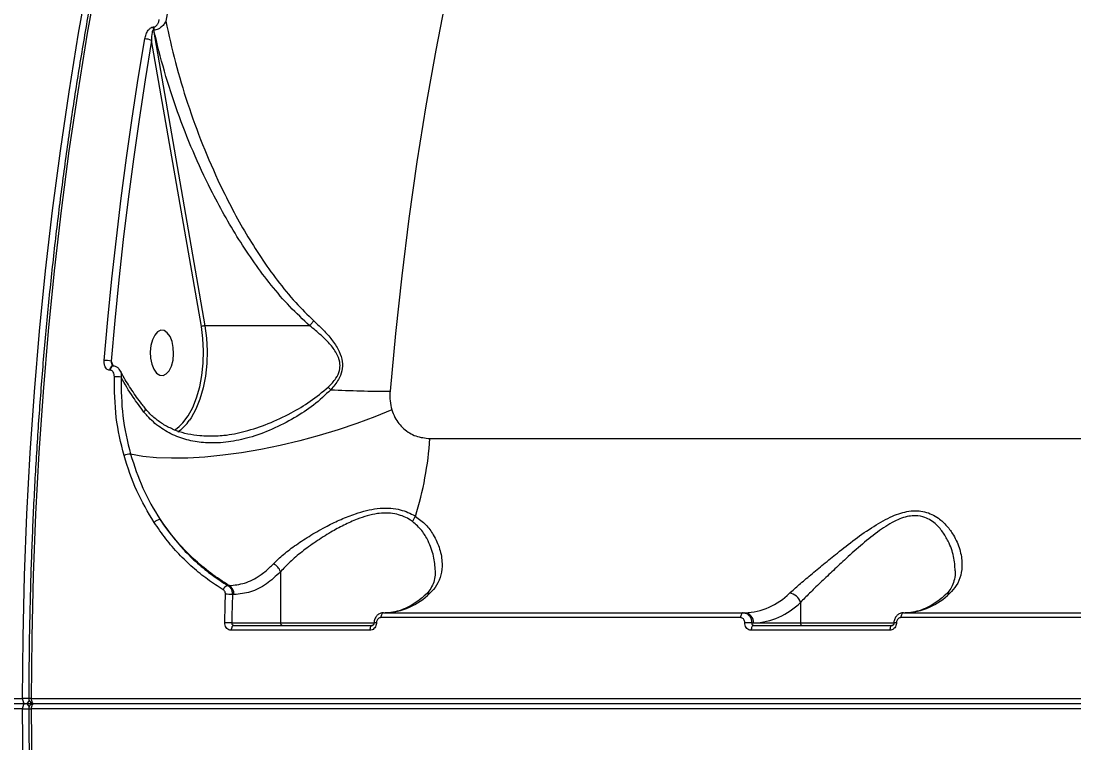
# Model space of a CAD drawing. Header units: millimetres. Extents: x -6028 to 5958, y -6064 to 4137.
# Drawn here: x -2485.7 to -2277.4, y 1356 to 1498.9 of the extents above; entities that cross this region are included whole.
import ezdxf

# ---------------------------------------------------------------- set-up
doc = ezdxf.new("R2010")
doc.units = ezdxf.units.MM
for name, color, linetype in [('DIKOM_ОБЪЕКТ', 7, 'Continuous'), ('DIKOM_РАЗМЕР_ЗОНА', 7, 'Continuous'), ('DIKOM_РАЗМЕР_ОБЪЕКТА', 7, 'Continuous')]:
    doc.layers.add(name, color=color, linetype=linetype)
doc.styles.add('style1', font='arial.ttf', dxfattribs={"width": 0.8})
doc.dimstyles.new('1-50', dxfattribs={"dimtxt": 300, "dimasz": 200, "dimexe": 100, "dimexo": 0, "dimgap": 100, "dimtad": 1, "dimtxsty": 'style1', "dimcen": 200, "dimclrd": 7, "dimclre": 7, "dimclrt": 7, "dimadec": 1, "dimazin": 2, "dimtfac": 1, "dimtmove": 0, "dimatfit": 2, "dimfxl": 0, "dimlwd": 25, "dimlwe": 18, "dimarcsym": 0})

# ---------------------------------------------------------------- blocks, each defined once
blk = doc.blocks.new('*D9')
at = {"layer": 'Defpoints', "color": 0, "transparency": 16777216}
for p in [(-6027.56, 1459.58), (4556.58, 1382.7), (4556.58, -5964.37)]:
    blk.add_point(p, dxfattribs=at)
at = {"layer": 'DIKOM_РАЗМЕР_ЗОНА', "color": 7, "lineweight": 18, "transparency": 16777216}
for p, q in [((-6027.56, 1459.58), (-6027.56, -6064.37)), ((4556.58, 1382.7), (4556.58, -6064.37))]:
    blk.add_line(p, q, dxfattribs=at)
at = {"layer": 'DIKOM_РАЗМЕР_ЗОНА', "color": 7, "lineweight": 25, "transparency": 16777216}
blk.add_line((-5827.56, -5964.37), (4356.58, -5964.37), dxfattribs=at)
at = {"layer": 'DIKOM_РАЗМЕР_ЗОНА', "color": 7, "transparency": 16777216}
for points in [[(-5827.56, -5931.03), (-5827.56, -5997.7), (-6027.56, -5964.37)], [(4356.58, -5931.03), (4356.58, -5997.7), (4556.58, -5964.37)]]:
    blk.add_solid(points, dxfattribs=at)
at = {"layer": 'DIKOM_РАЗМЕР_ЗОНА', "color": 7, "transparency": 16777216, "insert": (157.08, -5711.2), "char_height": 300, "attachment_point": 5, "style": 'style1'}
blk.add_mtext('10600', dxfattribs=at)
blk = doc.blocks.new('*D12')
at = {"layer": 'Defpoints', "color": 0, "transparency": 16777216}
for p in [(3056.58, 1987.9), (-4027.97, 676.5), (3056.58, -3714.77)]:
    blk.add_point(p, dxfattribs=at)
at = {"layer": 'DIKOM_РАЗМЕР_ОБЪЕКТА', "color": 7, "lineweight": 18, "transparency": 16777216}
for p, q in [((3056.58, 1987.9), (3056.58, -3814.77)), ((-4027.97, 676.5), (-4027.97, -3814.77))]:
    blk.add_line(p, q, dxfattribs=at)
at = {"layer": 'DIKOM_РАЗМЕР_ОБЪЕКТА', "color": 7, "lineweight": 25, "transparency": 16777216}
blk.add_line((-3827.97, -3714.77), (2856.58, -3714.77), dxfattribs=at)
at = {"layer": 'DIKOM_РАЗМЕР_ОБЪЕКТА', "color": 7, "transparency": 16777216}
for points in [[(-3827.97, -3681.44), (-3827.97, -3748.11), (-4027.97, -3714.77)], [(2856.58, -3681.44), (2856.58, -3748.11), (3056.58, -3714.77)]]:
    blk.add_solid(points, dxfattribs=at)
at = {"layer": 'DIKOM_РАЗМЕР_ОБЪЕКТА', "color": 7, "transparency": 16777216, "insert": (20, -3461.6), "char_height": 300, "attachment_point": 5, "style": 'style1'}
blk.add_mtext('7100', dxfattribs=at)

msp = doc.modelspace()

# ---------------------------------------------------------------- linework, layer by layer
at = {"layer": 'DIKOM_ОБЪЕКТ', "color": 7, "linetype": 'Continuous', "lineweight": 15}
for p, q in [((-2459.496, 1497.751), (-2459.392, 1497.751)), ((-2459.496, 1497.112), (-2449.329, 1438.582)), ((-2459.392, 1497.112), (-2459.496, 1497.112)), ((-2450.001, 1438.423), (-2459.842, 1495.071)), ((-2428.544, 1438.582), (-2449.329, 1438.582)), ((-2467.866, 1431.584), (-2467.443, 1430.61)), ((-2468.034, 1429.79), (-2468.109, 1429.79)), ((-2448.736, 1416.786), (-2448.538, 1416.794)), ((-2404.787, 1416.273), (-2104.778, 1416.273)), ((-2434.353, 1389.872), (-2434.353, 1379.771)), ((-2444.767, 1387.168), (-2444.483, 1387.168)), ((-2443.544, 1385.384), (-2443.852, 1385.384)), ((-2331.493, 1383.821), (-2331.493, 1379.771)), ((-2413.961, 1381.771), (-2342.816, 1381.771)), ((-2342.816, 1381.771), (-2342.476, 1381.771)), ((-2311.101, 1381.771), (-2239.956, 1381.771)), ((-2443.982, 1379.771), (-2434.353, 1379.771)), ((-2443.581, 1379.271), (-2416.152, 1379.271)), ((-2434.353, 1379.771), (-2415.795, 1379.771)), ((-2343.33, 1380.811), (-2414.475, 1380.811)), ((-2341.122, 1379.771), (-2340.762, 1379.771)), ((-2340.762, 1379.771), (-2331.493, 1379.771)), ((-2340.721, 1379.271), (-2313.292, 1379.271)), ((-2331.493, 1379.771), (-2312.935, 1379.771)), ((-2240.47, 1380.811), (-2311.615, 1380.811)), ((-2416.667, 1378.305), (-2444.096, 1378.305)), ((-2313.807, 1378.305), (-2341.236, 1378.305)), ((-2900.238, 1364.773), (-2485.369, 1364.773)), ((-2483.655, 1364.773), (-2068.786, 1364.773)), ((-2485.369, 1362.768), (-2900.238, 1362.768)), ((-2484.854, 1363.771), (-2899.723, 1363.771)), ((-2483.14, 1363.771), (-2484.854, 1363.771)), ((-2068.786, 1362.768), (-2483.655, 1362.768)), ((-2068.271, 1363.771), (-2483.14, 1363.771))]:
    msp.add_line(p, q, dxfattribs=at)
at = {"layer": 'DIKOM_ОБЪЕКТ', "color": 7, "linetype": 'Continuous', "lineweight": 15, "flags": 128}
for points in [[(-2442.893, 1561.965), (-2444.949, 1554.344), (-2446.923, 1546.641), (-2448.816, 1538.862), (-2450.626, 1531.009), (-2452.352, 1523.086), (-2453.994, 1515.095), (-2455.552, 1507.041), (-2457.024, 1498.926)], [(-2485.369, 1364.773), (-2485.263, 1376.96), (-2484.975, 1389.136), (-2484.505, 1401.291), (-2483.853, 1413.414), (-2483.021, 1425.496), (-2482.008, 1437.525), (-2480.816, 1449.493), (-2479.446, 1461.388), (-2477.898, 1473.201), (-2476.175, 1484.921), (-2474.277, 1496.54), (-2472.206, 1508.047)], [(-2470.492, 1508.047), (-2472.563, 1496.54), (-2474.461, 1484.921), (-2476.184, 1473.201), (-2477.732, 1461.388), (-2479.102, 1449.493), (-2480.294, 1437.525), (-2481.307, 1425.496), (-2482.139, 1413.414), (-2482.79, 1401.291), (-2483.261, 1389.136), (-2483.549, 1376.96), (-2483.655, 1364.773)], [(-2401.514, 1504.091), (-2403.633, 1493.19), (-2405.58, 1482.169), (-2407.352, 1471.037), (-2408.949, 1459.806), (-2410.369, 1448.485), (-2411.611, 1437.086), (-2412.673, 1425.618)], [(-2469.232, 1431.746), (-2468.508, 1439.823), (-2467.702, 1447.872), (-2466.817, 1455.889), (-2465.85, 1463.87), (-2464.804, 1471.814), (-2463.678, 1479.716), (-2462.472, 1487.574), (-2461.188, 1495.385)], [(-2459.842, 1495.071), (-2461.123, 1487.279), (-2462.325, 1479.44), (-2463.449, 1471.556), (-2464.493, 1463.632), (-2465.457, 1455.669), (-2466.341, 1447.672), (-2467.144, 1439.642), (-2467.866, 1431.584)], [(-2455.789, 1435.48), (-2456.196, 1436.487), (-2456.734, 1437.23), (-2457.357, 1437.649), (-2458.016, 1437.709), (-2458.657, 1437.407), (-2459.229, 1436.767), (-2459.684, 1435.84), (-2459.986, 1434.702), (-2460.111, 1433.444), (-2460.048, 1432.169), (-2459.803, 1430.98), (-2459.395, 1429.973), (-2458.858, 1429.23), (-2458.234, 1428.811), (-2457.576, 1428.75), (-2456.934, 1429.052), (-2456.363, 1429.693), (-2455.908, 1430.62), (-2455.606, 1431.758), (-2455.481, 1433.016), (-2455.544, 1434.291), (-2455.789, 1435.48)], [(-2454.396, 1418.655), (-2453.674, 1419.375), (-2452.634, 1420.757), (-2451.715, 1422.431), (-2450.938, 1424.357), (-2450.322, 1426.491), (-2449.88, 1428.782), (-2449.623, 1431.177), (-2449.558, 1433.62), (-2449.685, 1436.055), (-2450.001, 1438.423)], [(-2449.329, 1438.582), (-2449.002, 1436.14), (-2448.872, 1433.63), (-2448.94, 1431.11), (-2449.204, 1428.64), (-2449.66, 1426.277), (-2450.296, 1424.077), (-2451.098, 1422.091), (-2452.046, 1420.365), (-2452.341, 1419.925)], [(-2467.528, 1430.633), (-2467.664, 1430.596), (-2467.798, 1430.482), (-2467.91, 1430.298), (-2467.991, 1430.062), (-2468.034, 1429.79)], [(-2412.32, 1421.976), (-2415.701, 1420.57), (-2419.249, 1419.237), (-2422.93, 1417.992), (-2426.707, 1416.846), (-2430.544, 1415.811), (-2434.401, 1414.897), (-2438.241, 1414.113), (-2442.027, 1413.467), (-2445.72, 1412.965), (-2449.285, 1412.613), (-2452.685, 1412.413), (-2455.888, 1412.367), (-2458.862, 1412.476), (-2461.578, 1412.74), (-2464.008, 1413.155)], [(-2455.34, 1417.957), (-2454.81, 1418.317), (-2454.396, 1418.655)], [(-2445.354, 1379.809), (-2445.339, 1380.512), (-2445.325, 1381.216), (-2445.309, 1381.919), (-2445.293, 1382.622), (-2445.277, 1383.326), (-2445.26, 1384.029), (-2445.242, 1384.732), (-2445.223, 1385.435)], [(-2443.852, 1385.384), (-2443.87, 1384.682), (-2443.888, 1383.981), (-2443.905, 1383.279), (-2443.922, 1382.578), (-2443.938, 1381.876), (-2443.953, 1381.174), (-2443.968, 1380.472), (-2443.982, 1379.771)], [(-2413.961, 1381.771), (-2414.059, 1381.752), (-2414.153, 1381.698), (-2414.24, 1381.61), (-2414.317, 1381.492), (-2414.382, 1381.347), (-2414.43, 1381.181), (-2414.462, 1381), (-2414.475, 1380.811)], [(-2342.816, 1381.771), (-2342.914, 1381.752), (-2343.008, 1381.698), (-2343.095, 1381.61), (-2343.172, 1381.492), (-2343.237, 1381.347), (-2343.285, 1381.181), (-2343.317, 1381), (-2343.33, 1380.811)], [(-2311.101, 1381.771), (-2311.198, 1381.752), (-2311.293, 1381.698), (-2311.38, 1381.61), (-2311.457, 1381.492), (-2311.521, 1381.347), (-2311.57, 1381.181), (-2311.602, 1381), (-2311.615, 1380.811)], [(-2443.581, 1379.271), (-2443.68, 1379.252), (-2443.774, 1379.198), (-2443.862, 1379.109), (-2443.939, 1378.99), (-2444.003, 1378.844), (-2444.052, 1378.677), (-2444.083, 1378.495), (-2444.096, 1378.305)], [(-2416.152, 1379.271), (-2416.25, 1379.252), (-2416.345, 1379.198), (-2416.433, 1379.109), (-2416.51, 1378.99), (-2416.574, 1378.844), (-2416.623, 1378.677), (-2416.654, 1378.495), (-2416.667, 1378.305)], [(-2340.721, 1379.271), (-2340.82, 1379.252), (-2340.914, 1379.198), (-2341.002, 1379.109), (-2341.079, 1378.99), (-2341.143, 1378.844), (-2341.192, 1378.677), (-2341.223, 1378.495), (-2341.236, 1378.305)], [(-2313.292, 1379.271), (-2313.39, 1379.252), (-2313.485, 1379.198), (-2313.573, 1379.109), (-2313.65, 1378.99), (-2313.714, 1378.844), (-2313.762, 1378.677), (-2313.794, 1378.495), (-2313.807, 1378.305)], [(-2485.369, 1364.773), (-2485.359, 1364.578), (-2485.33, 1364.39), (-2485.283, 1364.216), (-2485.219, 1364.064), (-2485.141, 1363.94), (-2485.051, 1363.847), (-2484.955, 1363.79), (-2484.854, 1363.771)], [(-2483.655, 1364.773), (-2483.645, 1364.578), (-2483.616, 1364.39), (-2483.568, 1364.216), (-2483.504, 1364.064), (-2483.426, 1363.94), (-2483.337, 1363.847), (-2483.24, 1363.79), (-2483.14, 1363.771)], [(-2484.854, 1363.771), (-2484.955, 1363.751), (-2485.051, 1363.694), (-2485.141, 1363.602), (-2485.219, 1363.477), (-2485.283, 1363.325), (-2485.33, 1363.152), (-2485.359, 1362.964), (-2485.369, 1362.768)], [(-2485.263, 1350.581), (-2485.369, 1362.768)], [(-2483.14, 1363.771), (-2483.24, 1363.751), (-2483.337, 1363.694), (-2483.426, 1363.602), (-2483.504, 1363.477), (-2483.568, 1363.325), (-2483.616, 1363.152), (-2483.645, 1362.964), (-2483.655, 1362.768)], [(-2483.655, 1362.768), (-2483.549, 1350.581)]]:
    msp.add_lwpolyline(points, dxfattribs=at)
at = {"layer": 'DIKOM_ОБЪЕКТ', "color": 7, "linetype": 'Continuous', "lineweight": 15}
for centre, radius, start, end in [((-2457.628, 1497.432), 1.895, 170.31174, 189.70965), ((-2457.524, 1497.432), 1.895, 170.31174, 189.70965), ((-2461.156, 1492.474), 2.91, 63.15889, 90.63353), ((-2449.344, 1437.153), 1.429, 89.36741, 117.36312), ((-2469.187, 1426.279), 5.467, 76.01645, 90.46427), ((-2467.264, 1429.867), 0.848, 115.63527, 185.18506), ((-2466.835, 1423.7), 4.796, 78.57862, 94.54629), ((-2400.92, 1449.672), 33.371, 224.08559, 225.32622), ((-2412.246, 1653.411), 227.793, 266.94584, 269.8926), ((-2459.473, 1424.687), 8.576, 304.1297, 326.26371), ((-2472.168, 1420.736), 67.529, 342.88656, 356.21081), ((-2464.146, 1410.451), 2.707, 87.0718, 115.29198), ((-2458.006, 1398.326), 1.894, 94.807, 134.90105), ((-2405.401, 1398.952), 2.936, 139.36998, 162.83631), ((-2436.775, 1389.146), 2.528, 16.70529, 66.19003), ((-2444.437, 1385.908), 1.302, 104.70504, 161.1247), ((-2445.175, 1368.462), 16.973, 85.52899, 90.16325), ((-2445.599, 1385.441), 2.056, 358.40832, 57.13894), ((-2414.095, 1394.884), 13.122, 272.07161, 315.14111), ((-2404.829, 1384.312), 1.316, 88.48498, 131.65484), ((-2342.95, 1394.884), 13.122, 272.07265, 315.14007), ((-2333.801, 1383.258), 2.375, 13.71547, 86.33731), ((-2311.235, 1394.884), 13.122, 272.07161, 315.14111), ((-2301.969, 1384.314), 1.314, 88.4503, 131.68952), ((-2341.26, 1393.54), 13.778, 272.07184, 315.14045), ((-2342.631, 1379.903), 1.874, 355.93752, 85.26326), ((-2445.305, 1356.884), 22.925, 86.69033, 90.12081), ((-2433.886, 1379.737), 0.468, 175.94375, 265.25688), ((-2415.502, 1377.346), 2.467, 86.53024, 97.82311), ((-2342.445, 1356.884), 22.925, 86.69033, 90.12081), ((-2331.026, 1379.737), 0.468, 175.94375, 265.25688), ((-2312.642, 1377.354), 2.459, 86.5125, 97.84085), ((-2485.376, 947.845), 416.928, 89.8301, 89.99905), ((-2484.894, 1364.639), 0.869, 272.65834, 343.09587), ((-2483.805, 1325.959), 38.814, 89.77887, 90.49473), ((-2483.14, 1364.771), 1, 179.92957, 196.56023), ((-2483.14, 1364.771), 1, 196.56023, 270), ((-2485.358, 1767.629), 404.861, 269.99844, 270.17242), ((-2484.894, 1362.902), 0.869, 16.90413, 87.34166), ((-2483.14, 1362.771), 1, 90, 180.07043), ((-2483.805, 1401.563), 38.795, 269.50505, 270.22126)]:
    msp.add_arc(centre, radius, start, end, dxfattribs=at)
for points, knots in [([(-2315.816, 1773.124), (-2316.374, 1772.886), (-2318.871, 1771.821), (-2323.268, 1769.62), (-2329.001, 1766.515), (-2334.685, 1763.084), (-2340.318, 1759.358), (-2345.897, 1755.332), (-2351.416, 1751.012), (-2356.872, 1746.399), (-2362.259, 1741.498), (-2367.576, 1736.313), (-2372.816, 1730.847), (-2377.976, 1725.104), (-2383.053, 1719.089), (-2388.042, 1712.807), (-2392.939, 1706.263), (-2397.742, 1699.46), (-2402.446, 1692.406), (-2407.048, 1685.104), (-2411.544, 1677.56), (-2415.932, 1669.781), (-2420.207, 1661.772), (-2424.367, 1653.538), (-2428.408, 1645.088), (-2432.328, 1636.425), (-2436.124, 1627.558), (-2439.792, 1618.493), (-2443.331, 1609.236), (-2446.737, 1599.795), (-2450.008, 1590.177), (-2453.142, 1580.389), (-2456.136, 1570.438), (-2458.988, 1560.331), (-2461.696, 1550.078), (-2464.258, 1539.684), (-2466.671, 1529.158), (-2468.935, 1518.508), (-2471.048, 1507.742), (-2473.007, 1496.867), (-2474.811, 1485.893), (-2476.46, 1474.827), (-2477.952, 1463.678), (-2479.285, 1452.453), (-2480.46, 1441.162), (-2481.474, 1429.813), (-2482.327, 1418.414), (-2483.019, 1406.974), (-2483.549, 1395.502), (-2483.914, 1384.006), (-2484.103, 1373.759), (-2484.129, 1367.346), (-2484.14, 1364.772)], [0, 0, 0, 0, 0.0058769, 0.0262677, 0.0466644, 0.0670671, 0.087475, 0.1078877, 0.128305, 0.1487259, 0.1691503, 0.1895772, 0.2100065, 0.2304373, 0.2508696, 0.2713031, 0.2917369, 0.3121714, 0.3326059, 0.3530406, 0.373475, 0.3939091, 0.4143428, 0.434776, 0.4552088, 0.4756411, 0.4960728, 0.5165039, 0.5369345, 0.5573646, 0.5777941, 0.5982232, 0.6186517, 0.6390796, 0.6595072, 0.6799343, 0.700361, 0.7207873, 0.7412133, 0.7616388, 0.7820641, 0.8024891, 0.8229139, 0.8433384, 0.8637627, 0.8841869, 0.9046108, 0.9250347, 0.9454584, 0.9658821, 0.9863057, 1, 1, 1, 1]), ([(-2461.188, 1495.385), (-2461.117, 1495.695), (-2460.98, 1496.292), (-2460.588, 1497.025), (-2460.176, 1497.477), (-2459.819, 1497.708), (-2459.604, 1497.737), (-2459.496, 1497.751)], [0, 0, 0, 0, 0.308894, 0.5923559, 0.7697324, 0.8845064, 1, 1, 1, 1]), ([(-2459.392, 1497.751), (-2459.322, 1497.76), (-2459.184, 1497.778), (-2458.957, 1497.924), (-2458.702, 1498.206), (-2458.461, 1498.662), (-2458.376, 1499.031), (-2458.331, 1499.225)], [0, 0, 0, 0, 0.1189921, 0.2374038, 0.4123132, 0.691026, 1, 1, 1, 1]), ([(-2457.024, 1498.926), (-2457.149, 1498.691), (-2457.396, 1498.228), (-2457.971, 1497.671), (-2458.519, 1497.334), (-2458.984, 1497.155), (-2459.253, 1497.127), (-2459.392, 1497.112)], [0, 0, 0, 0, 0.2736385, 0.5372429, 0.720791, 0.8565612, 1, 1, 1, 1]), ([(-2457.024, 1498.926), (-2456.428, 1496.197), (-2455.237, 1490.738), (-2452.777, 1482.566), (-2449.835, 1474.444), (-2446.057, 1465.776), (-2442.133, 1458.327), (-2438.246, 1452.106), (-2434.989, 1447.534), (-2431.537, 1443.279), (-2428.969, 1440.767), (-2427.758, 1439.583)], [0, 0, 0, 0, 0.1269753, 0.2539552, 0.3836719, 0.5133758, 0.6746736, 0.7565627, 0.8384284, 0.9238213, 1, 1, 1, 1]), ([(-2459.496, 1497.112), (-2459.511, 1497.11), (-2459.543, 1497.105), (-2459.596, 1497.06), (-2459.687, 1496.916), (-2459.859, 1496.255), (-2459.85, 1495.601), (-2459.842, 1495.071)], [0, 0, 0, 0, 0.0232955, 0.0519974, 0.1042504, 0.2733925, 1, 1, 1, 1]), ([(-2428.538, 1438.585), (-2429.88, 1439.833), (-2432.58, 1442.344), (-2436.203, 1446.589), (-2439.557, 1451.045), (-2442.643, 1455.706), (-2445.506, 1460.54), (-2448.582, 1466.343), (-2451.726, 1473.125), (-2454.784, 1480.96), (-2457.412, 1488.964), (-2458.732, 1494.396), (-2459.392, 1497.112)], [0, 0, 0, 0, 0.0822808, 0.1655625, 0.2475153, 0.3294893, 0.4129245, 0.4963682, 0.6209043, 0.7454521, 0.8727282, 1, 1, 1, 1]), ([(-2427.758, 1439.583), (-2427.785, 1439.552), (-2427.931, 1439.387), (-2428.219, 1439.04), (-2428.424, 1438.747), (-2428.538, 1438.585)], [0, 0, 0, 0, 0.09265058, 0.49778017, 1, 1, 1, 1]), ([(-2427.758, 1439.583), (-2427.034, 1438.9), (-2425.704, 1437.646), (-2423.981, 1435.631), (-2422.7, 1433.662), (-2422.001, 1431.61), (-2422.087, 1429.639), (-2422.904, 1427.692), (-2423.843, 1426.58), (-2424.382, 1425.941)], [0, 0, 0, 0, 0.1839997, 0.3384151, 0.4956235, 0.6241651, 0.7374534, 0.8492088, 1, 1, 1, 1]), ([(-2428.544, 1438.582), (-2428.543, 1438.582), (-2428.541, 1438.583), (-2428.539, 1438.583), (-2428.538, 1438.585), (-2428.538, 1438.585)], [0, 0, 0, 0, 0.41940798, 0.77067749, 1, 1, 1, 1]), ([(-2424.891, 1426.455), (-2424.345, 1427.014), (-2423.41, 1427.972), (-2422.625, 1429.607), (-2422.528, 1430.728), (-2422.677, 1431.896), (-2423.277, 1433.337), (-2424.61, 1435.083), (-2426.421, 1436.858), (-2427.794, 1437.973), (-2428.544, 1438.582)], [0, 0, 0, 0, 0.15040227, 0.25791265, 0.34207505, 0.36555624, 0.49050444, 0.64881376, 0.80793093, 1, 1, 1, 1]), ([(-2468.109, 1429.79), (-2468.227, 1429.805), (-2468.463, 1429.835), (-2468.792, 1430.08), (-2469.078, 1430.506), (-2469.248, 1431.098), (-2469.237, 1431.541), (-2469.232, 1431.746)], [0, 0, 0, 0, 0.1522922, 0.3040564, 0.5080154, 0.7732307, 1, 1, 1, 1]), ([(-2467.866, 1431.584), (-2467.84, 1431.448), (-2467.787, 1431.178), (-2467.683, 1430.915), (-2467.631, 1430.784)], [0, 0, 0, 0, 0.5019256, 1, 1, 1, 1]), ([(-2467.215, 1428.481), (-2467.223, 1428.647), (-2467.238, 1428.976), (-2467.4, 1429.382), (-2467.623, 1429.648), (-2467.84, 1429.773), (-2467.979, 1429.785), (-2468.034, 1429.79)], [0, 0, 0, 0, 0.2717942, 0.538857, 0.7375482, 0.8965786, 1, 1, 1, 1]), ([(-2467.533, 1430.618), (-2467.531, 1430.617), (-2467.523, 1430.613), (-2467.561, 1430.647), (-2467.605, 1430.711), (-2467.626, 1430.769), (-2467.631, 1430.784)], [0, 0, 0, 0, 0.1288295, 0.4928253, 0.8747774, 1, 1, 1, 1]), ([(-2466.027, 1429.627), (-2466.097, 1429.766), (-2466.264, 1430.092), (-2466.715, 1430.439), (-2467.176, 1430.637), (-2467.45, 1430.614), (-2467.526, 1430.607)], [0, 0, 0, 0, 0.2433754, 0.5722452, 0.8812661, 1, 1, 1, 1]), ([(-2466.008, 1429.612), (-2465.986, 1429.58), (-2465.86, 1429.398), (-2465.804, 1428.973), (-2465.86, 1428.581), (-2465.886, 1428.401)], [0, 0, 0, 0, 0.1046388, 0.5904387, 1, 1, 1, 1]), ([(-2461.186, 1422.339), (-2461.394, 1422.593), (-2462.333, 1423.739), (-2463.763, 1425.841), (-2465.152, 1428.027), (-2465.798, 1429.297), (-2465.969, 1429.635)], [0, 0, 0, 0, 0.1077393, 0.4853493, 0.8633561, 1, 1, 1, 1]), ([(-2465.302, 1412.899), (-2465.903, 1415.4), (-2467.118, 1420.467), (-2467.183, 1425.788), (-2467.215, 1428.481)], [0, 0, 0, 0, 0.4937614, 1, 1, 1, 1]), ([(-2465.886, 1428.401), (-2465.856, 1425.831), (-2465.797, 1420.624), (-2464.609, 1415.665), (-2464.008, 1413.155)], [0, 0, 0, 0, 0.4937669, 1, 1, 1, 1]), ([(-2461.357, 1421.514), (-2462.099, 1422.499), (-2463.799, 1424.756), (-2465.134, 1427.088), (-2465.886, 1428.401)], [0, 0, 0, 0, 0.4365718, 1, 1, 1, 1]), ([(-2424.382, 1425.941), (-2425.493, 1424.894), (-2427.716, 1422.797), (-2431.698, 1420.24), (-2435.965, 1418.012), (-2440.37, 1416.407), (-2444.66, 1415.499), (-2448.547, 1415.298), (-2452.106, 1415.749), (-2455.302, 1416.751), (-2458.225, 1418.399), (-2460.194, 1420.113), (-2461.144, 1421.257), (-2461.357, 1421.514)], [0, 0, 0, 0, 0.10393729, 0.20805614, 0.32136884, 0.43461369, 0.53513187, 0.63557097, 0.72026453, 0.80489812, 0.89015493, 0.97533444, 1, 1, 1, 1]), ([(-2448.538, 1416.794), (-2447.538, 1416.805), (-2445.155, 1416.833), (-2441.189, 1417.667), (-2436.721, 1419.137), (-2432.399, 1421.19), (-2428.354, 1423.563), (-2426.052, 1425.485), (-2424.891, 1426.455)], [0, 0, 0, 0, 0.1201929, 0.2866885, 0.4714208, 0.6604351, 0.8286462, 1, 1, 1, 1]), ([(-2412.673, 1425.618), (-2412.677, 1425.56), (-2412.728, 1424.92), (-2412.722, 1423.666), (-2412.456, 1422.547), (-2412.32, 1421.976)], [0, 0, 0, 0, 0.0468114, 0.514273, 1, 1, 1, 1]), ([(-2461.233, 1422.326), (-2461.195, 1422.277), (-2461.104, 1422.16), (-2461.169, 1421.872), (-2461.283, 1421.635), (-2461.347, 1421.53), (-2461.357, 1421.514)], [0, 0, 0, 0, 0.2985467, 0.7072556, 0.9545286, 1, 1, 1, 1]), ([(-2448.732, 1416.766), (-2449.265, 1416.768), (-2450.615, 1416.773), (-2452.691, 1417.118), (-2454.909, 1417.754), (-2456.937, 1418.682), (-2458.754, 1419.883), (-2460.187, 1421.102), (-2460.915, 1422.022), (-2461.186, 1422.363)], [0, 0, 0, 0, 0.1099389, 0.2787669, 0.4441628, 0.6031286, 0.7585699, 0.9104363, 1, 1, 1, 1]), ([(-2412.32, 1421.976), (-2412.132, 1421.457), (-2411.605, 1420.003), (-2410.029, 1418.078), (-2407.611, 1416.562), (-2405.734, 1416.37), (-2404.787, 1416.273)], [0, 0, 0, 0, 0.1529589, 0.4283688, 0.7114351, 1, 1, 1, 1]), ([(-2459.342, 1399.668), (-2460.56, 1401.704), (-2463.024, 1405.825), (-2464.537, 1410.522), (-2465.302, 1412.899)], [0, 0, 0, 0, 0.4941747, 1, 1, 1, 1]), ([(-2464.008, 1413.155), (-2463.276, 1410.883), (-2461.796, 1406.286), (-2459.384, 1402.253), (-2458.164, 1400.213)], [0, 0, 0, 0, 0.4941555, 1, 1, 1, 1]), ([(-2435.754, 1391.459), (-2435.111, 1392.082), (-2433.824, 1393.33), (-2431.275, 1395.251), (-2428.373, 1397.154), (-2425.367, 1398.85), (-2422.389, 1400.29), (-2419.768, 1401.327), (-2417.35, 1402.041), (-2415.17, 1402.454), (-2413.033, 1402.551), (-2410.542, 1402.256), (-2408.779, 1401.562), (-2407.783, 1400.958), (-2407.629, 1400.864)], [0, 0, 0, 0, 0.1101017, 0.2202172, 0.3292872, 0.4383092, 0.5249617, 0.611514, 0.6753403, 0.7390962, 0.8039921, 0.8688865, 0.9797287, 1, 1, 1, 1]), ([(-2333.649, 1385.628), (-2333.031, 1386.184), (-2331.795, 1387.295), (-2329.463, 1389.272), (-2326.922, 1391.394), (-2323.994, 1393.77), (-2320.706, 1396.35), (-2317.07, 1398.909), (-2313.488, 1400.944), (-2310.529, 1401.896), (-2308.398, 1402.014), (-2306.852, 1401.802), (-2305.437, 1401.279), (-2303.912, 1400.358), (-2302.447, 1398.979), (-2300.965, 1396.878), (-2299.855, 1394.325), (-2299.409, 1391.607), (-2299.675, 1389.199), (-2300.46, 1387.21), (-2301.47, 1386.127), (-2301.934, 1385.628)], [0, 0, 0, 0, 0.0554753, 0.1110239, 0.1664975, 0.2220065, 0.2900229, 0.3579632, 0.4226761, 0.4774063, 0.5052466, 0.5330936, 0.5627107, 0.592374, 0.6404294, 0.6885822, 0.7603259, 0.8320621, 0.8909998, 0.9498672, 1, 1, 1, 1]), ([(-2444.483, 1387.168), (-2445.721, 1387.959), (-2448.208, 1389.549), (-2451.745, 1392.567), (-2455.144, 1396.067), (-2457.154, 1398.826), (-2458.164, 1400.213)], [0, 0, 0, 0, 0.2373891, 0.4771602, 0.7370109, 1, 1, 1, 1]), ([(-2458.164, 1400.213), (-2456.676, 1398.153), (-2454.422, 1395.03), (-2450.783, 1391.537), (-2447.871, 1389.147), (-2445.792, 1387.821), (-2444.767, 1387.168)], [0, 0, 0, 0, 0.39516578, 0.59867316, 0.80217899, 1, 1, 1, 1]), ([(-2408.206, 1399.819), (-2408.347, 1399.917), (-2409.249, 1400.545), (-2410.818, 1401.253), (-2413.006, 1401.557), (-2414.322, 1401.511), (-2415.708, 1401.331), (-2417.171, 1401.008), (-2419.421, 1400.241), (-2421.856, 1399.142), (-2424.632, 1397.621), (-2427.436, 1395.84), (-2430.148, 1393.844), (-2432.536, 1391.833), (-2433.748, 1390.526), (-2434.353, 1389.872)], [0, 0, 0, 0, 0.0201033, 0.1287326, 0.1863585, 0.2439949, 0.2548546, 0.3176645, 0.3805798, 0.4675442, 0.5546253, 0.6653699, 0.776166, 0.8880927, 1, 1, 1, 1]), ([(-2403.712, 1390.046), (-2403.78, 1391.021), (-2403.916, 1393.001), (-2404.933, 1395.735), (-2406.305, 1398.127), (-2407.566, 1399.249), (-2408.206, 1399.819)], [0, 0, 0, 0, 0.2830969, 0.5754366, 0.7847465, 1, 1, 1, 1]), ([(-2407.629, 1400.864), (-2406.922, 1400.342), (-2405.505, 1399.295), (-2403.91, 1397.019), (-2402.735, 1394.404), (-2402.273, 1391.679), (-2402.519, 1389.262), (-2403.296, 1387.244), (-2404.318, 1386.142), (-2404.794, 1385.628)], [0, 0, 0, 0, 0.128149, 0.2567373, 0.4268121, 0.5968759, 0.7373096, 0.8775708, 1, 1, 1, 1]), ([(-2300.863, 1390.059), (-2300.924, 1391.017), (-2301.047, 1392.969), (-2302.014, 1395.612), (-2303.287, 1397.821), (-2304.569, 1399.27), (-2305.923, 1400.248), (-2307.405, 1400.9), (-2308.845, 1401.043), (-2310.292, 1400.851), (-2311.48, 1400.521), (-2313.617, 1399.577), (-2316.39, 1397.732), (-2319.658, 1395.059), (-2322.63, 1392.359), (-2325.289, 1389.874), (-2327.611, 1387.652), (-2329.757, 1385.579), (-2330.915, 1384.407), (-2331.493, 1383.821)], [0, 0, 0, 0, 0.0848993, 0.1730652, 0.2309173, 0.2886274, 0.3230683, 0.3574272, 0.4073201, 0.4206107, 0.4522246, 0.4839044, 0.5607579, 0.6437077, 0.7267739, 0.7952562, 0.8636987, 0.9318953, 1, 1, 1, 1]), ([(-2445.669, 1386.329), (-2446.714, 1386.998), (-2448.805, 1388.335), (-2451.729, 1390.723), (-2454.489, 1393.398), (-2457.065, 1396.361), (-2458.583, 1398.566), (-2459.342, 1399.668)], [0, 0, 0, 0, 0.1976807, 0.3953861, 0.593091, 0.7965444, 1, 1, 1, 1]), ([(-2444.483, 1387.168), (-2443.462, 1387.264), (-2441.39, 1387.459), (-2438.713, 1388.866), (-2436.851, 1390.347), (-2435.999, 1391.211), (-2435.754, 1391.459)], [0, 0, 0, 0, 0.336236, 0.6822366, 0.9087879, 1, 1, 1, 1]), ([(-2434.353, 1389.872), (-2435.268, 1389.026), (-2437.152, 1387.284), (-2440.264, 1385.71), (-2442.44, 1385.493), (-2443.544, 1385.384)], [0, 0, 0, 0, 0.3175189, 0.6539191, 1, 1, 1, 1]), ([(-2403.734, 1390.112), (-2403.74, 1389.699), (-2403.755, 1388.782), (-2404.11, 1387.512), (-2404.738, 1386.367), (-2405.289, 1385.636), (-2405.684, 1385.323), (-2405.718, 1385.296)], [0, 0, 0, 0, 0.220503, 0.4894663, 0.7558652, 0.9789946, 1, 1, 1, 1]), ([(-2300.863, 1390.059), (-2300.859, 1390.009), (-2300.811, 1389.433), (-2300.99, 1388.44), (-2301.405, 1387.163), (-2302.018, 1386.131), (-2302.599, 1385.555), (-2302.859, 1385.296)], [0, 0, 0, 0, 0.0260842, 0.2985425, 0.5705144, 0.8074, 1, 1, 1, 1]), ([(-2445.223, 1385.435), (-2445.23, 1385.548), (-2445.243, 1385.774), (-2445.383, 1386.073), (-2445.542, 1386.248), (-2445.647, 1386.315), (-2445.669, 1386.329)], [0, 0, 0, 0, 0.3067041, 0.6132852, 0.919485, 1, 1, 1, 1]), ([(-2444.767, 1387.168), (-2444.723, 1387.14), (-2444.512, 1387.005), (-2444.188, 1386.657), (-2443.9, 1386.059), (-2443.868, 1385.609), (-2443.852, 1385.384)], [0, 0, 0, 0, 0.0806319, 0.3870548, 0.6935602, 1, 1, 1, 1]), ([(-2405.707, 1385.292), (-2405.976, 1385.053), (-2406.762, 1384.355), (-2408.09, 1383.417), (-2409.687, 1382.572), (-2411.304, 1382.018), (-2412.616, 1381.794), (-2413.391, 1381.776), (-2413.621, 1381.771)], [0, 0, 0, 0, 0.1033929, 0.3019146, 0.5017382, 0.7047508, 0.9124634, 1, 1, 1, 1]), ([(-2302.847, 1385.292), (-2303.116, 1385.053), (-2303.902, 1384.355), (-2305.23, 1383.417), (-2306.827, 1382.572), (-2308.444, 1382.018), (-2309.756, 1381.794), (-2310.531, 1381.776), (-2310.761, 1381.771)], [0, 0, 0, 0, 0.1033923, 0.3019128, 0.5017441, 0.7047524, 0.9124579, 1, 1, 1, 1]), ([(-2413.994, 1381.751), (-2414.046, 1381.756), (-2414.317, 1381.779), (-2414.799, 1381.593), (-2415.345, 1381.181), (-2415.706, 1380.569), (-2415.866, 1380.067), (-2415.833, 1379.804), (-2415.831, 1379.789)], [0, 0, 0, 0, 0.05309151, 0.27815087, 0.5037613, 0.73753174, 0.98413468, 1, 1, 1, 1]), ([(-2342.816, 1381.771), (-2342.69, 1381.761), (-2342.372, 1381.737), (-2341.893, 1381.497), (-2341.462, 1381.045), (-2341.172, 1380.446), (-2341.138, 1379.996), (-2341.122, 1379.771)], [0, 0, 0, 0, 0.140741, 0.3554471, 0.5702798, 0.785156, 1, 1, 1, 1]), ([(-2311.134, 1381.751), (-2311.186, 1381.756), (-2311.457, 1381.779), (-2311.939, 1381.593), (-2312.485, 1381.181), (-2312.846, 1380.569), (-2313.006, 1380.067), (-2312.973, 1379.804), (-2312.971, 1379.789)], [0, 0, 0, 0, 0.0530917, 0.2781519, 0.5037632, 0.737529, 0.9841346, 1, 1, 1, 1]), ([(-2444.096, 1378.305), (-2444.191, 1378.312), (-2444.429, 1378.331), (-2444.787, 1378.511), (-2445.107, 1378.851), (-2445.321, 1379.302), (-2445.343, 1379.64), (-2445.354, 1379.809)], [0, 0, 0, 0, 0.1406432, 0.3550834, 0.5698582, 0.7848786, 1, 1, 1, 1]), ([(-2443.982, 1379.771), (-2443.98, 1379.714), (-2443.977, 1379.602), (-2443.912, 1379.452), (-2443.809, 1379.339), (-2443.692, 1379.279), (-2443.613, 1379.273), (-2443.581, 1379.271)], [0, 0, 0, 0, 0.2154617, 0.430627, 0.6453169, 0.8595329, 1, 1, 1, 1]), ([(-2415.353, 1379.809), (-2415.361, 1379.698), (-2415.382, 1379.418), (-2415.545, 1378.995), (-2415.842, 1378.614), (-2416.232, 1378.355), (-2416.522, 1378.322), (-2416.667, 1378.305)], [0, 0, 0, 0, 0.14184239, 0.35672696, 0.57132893, 0.78572749, 1, 1, 1, 1]), ([(-2415.842, 1379.791), (-2415.842, 1379.76), (-2415.842, 1379.673), (-2415.883, 1379.536), (-2415.951, 1379.405), (-2416.033, 1379.318), (-2416.112, 1379.273), (-2416.138, 1379.269), (-2416.154, 1379.271), (-2416.155, 1379.271)], [0, 0, 0, 0, 0.0835406, 0.2335256, 0.3872083, 0.5495193, 0.7302018, 0.990812, 1, 1, 1, 1]), ([(-2414.475, 1380.811), (-2414.572, 1380.8), (-2414.765, 1380.778), (-2415.025, 1380.605), (-2415.224, 1380.351), (-2415.333, 1380.069), (-2415.347, 1379.883), (-2415.353, 1379.809)], [0, 0, 0, 0, 0.2142755, 0.4286291, 0.6431754, 0.8580794, 1, 1, 1, 1]), ([(-2342.494, 1379.809), (-2342.501, 1379.921), (-2342.515, 1380.147), (-2342.657, 1380.448), (-2342.87, 1380.674), (-2343.109, 1380.794), (-2343.268, 1380.806), (-2343.33, 1380.811)], [0, 0, 0, 0, 0.2151454, 0.4301471, 0.6449874, 0.8594748, 1, 1, 1, 1]), ([(-2341.236, 1378.305), (-2341.33, 1378.312), (-2341.569, 1378.331), (-2341.927, 1378.511), (-2342.248, 1378.851), (-2342.461, 1379.302), (-2342.483, 1379.64), (-2342.494, 1379.809)], [0, 0, 0, 0, 0.140639, 0.3551374, 0.5698853, 0.7848791, 1, 1, 1, 1]), ([(-2341.122, 1379.771), (-2341.12, 1379.714), (-2341.117, 1379.602), (-2341.052, 1379.452), (-2340.949, 1379.339), (-2340.832, 1379.279), (-2340.753, 1379.273), (-2340.721, 1379.271)], [0, 0, 0, 0, 0.2154941, 0.4306141, 0.6453089, 0.8595297, 1, 1, 1, 1]), ([(-2312.493, 1379.809), (-2312.501, 1379.698), (-2312.522, 1379.418), (-2312.685, 1378.995), (-2312.982, 1378.614), (-2313.372, 1378.355), (-2313.662, 1378.322), (-2313.807, 1378.305)], [0, 0, 0, 0, 0.14184281, 0.35672802, 0.57134403, 0.78572686, 1, 1, 1, 1]), ([(-2312.982, 1379.791), (-2312.982, 1379.76), (-2312.982, 1379.673), (-2313.022, 1379.536), (-2313.091, 1379.405), (-2313.172, 1379.318), (-2313.252, 1379.273), (-2313.279, 1379.269), (-2313.294, 1379.271), (-2313.295, 1379.271)], [0, 0, 0, 0, 0.0835365, 0.233514, 0.387173, 0.5495128, 0.7301256, 0.9907229, 1, 1, 1, 1]), ([(-2311.615, 1380.811), (-2311.712, 1380.8), (-2311.905, 1380.778), (-2312.165, 1380.605), (-2312.364, 1380.351), (-2312.473, 1380.069), (-2312.487, 1379.883), (-2312.493, 1379.809)], [0, 0, 0, 0, 0.2141896, 0.4285601, 0.6431473, 0.8580682, 1, 1, 1, 1]), ([(-2484.14, 1362.769), (-2484.133, 1360.749), (-2484.112, 1354.889), (-2483.954, 1345.194), (-2483.612, 1333.696), (-2483.105, 1322.219), (-2482.437, 1310.775), (-2481.607, 1299.369), (-2480.616, 1288.013), (-2479.464, 1276.713), (-2478.154, 1265.478), (-2476.685, 1254.317), (-2475.059, 1243.239), (-2473.277, 1232.251), (-2471.34, 1221.362), (-2469.249, 1210.58), (-2467.007, 1199.912), (-2464.615, 1189.368), (-2462.075, 1178.955), (-2459.388, 1168.681), (-2456.557, 1158.553), (-2453.583, 1148.579), (-2450.47, 1138.767), (-2447.218, 1129.124), (-2443.831, 1119.657), (-2440.312, 1110.374), (-2436.662, 1101.281), (-2432.884, 1092.385), (-2428.982, 1083.692), (-2424.958, 1075.211), (-2420.815, 1066.946), (-2416.556, 1058.904), (-2412.185, 1051.091), (-2407.704, 1043.513), (-2403.117, 1036.175), (-2398.427, 1029.084), (-2393.638, 1022.245), (-2388.754, 1015.662), (-2383.777, 1009.341), (-2378.712, 1003.287), (-2373.563, 997.504), (-2368.333, 991.996), (-2363.026, 986.769), (-2357.646, 981.825), (-2352.198, 977.17), (-2346.686, 972.806), (-2341.113, 968.736), (-2335.483, 964.965), (-2329.803, 961.49), (-2324.074, 958.338), (-2319.455, 955.999), (-2316.735, 954.822), (-2315.952, 954.484)], [0, 0, 0, 0, 0.010755, 0.0311879, 0.0516214, 0.0720549, 0.0924885, 0.1129222, 0.133356, 0.15379, 0.1742242, 0.1946585, 0.2150931, 0.2355279, 0.2559631, 0.2763985, 0.2968343, 0.3172704, 0.3377069, 0.3581439, 0.3785813, 0.3990192, 0.4194575, 0.4398965, 0.4603359, 0.4807759, 0.5012165, 0.5216577, 0.5420995, 0.5625419, 0.5829848, 0.6034282, 0.6238723, 0.6443169, 0.664762, 0.6852073, 0.7056531, 0.7260988, 0.7465443, 0.7669896, 0.7874343, 0.8078781, 0.8283207, 0.8487615, 0.8692002, 0.8896363, 0.9100693, 0.9304985, 0.9509233, 0.9713433, 0.9917579, 1, 1, 1, 1])]:
    msp.add_open_spline(points, degree=3, knots=knots, dxfattribs=at)

# ---------------------------------------------------------------- dimensions: what is measured, and where the dimension line sits
at = {"layer": 'DIKOM_РАЗМЕР_ЗОНА'}
dim = msp.add_linear_dim(base=(4556.575, -5964.368), p1=(-6027.562, 1459.576), p2=(4556.575, 1382.704), text='10600', dimstyle='1-50', dxfattribs=at)
dim.commit()
dim.dimension.update_dxf_attribs({"geometry": '*D9', "text_midpoint": (157.08, -5964.368), "dimtype": 160})
at = {"layer": 'DIKOM_РАЗМЕР_ОБЪЕКТА'}
dim = msp.add_linear_dim(base=(3056.575, -3714.774), p1=(-4027.972, 676.501), p2=(3056.575, 1987.897), text='7100', dimstyle='1-50', dxfattribs=at)
dim.commit()
dim.dimension.update_dxf_attribs({"geometry": '*D12', "text_midpoint": (20, -3714.774), "dimtype": 160})

doc.saveas('drawing.dxf')
